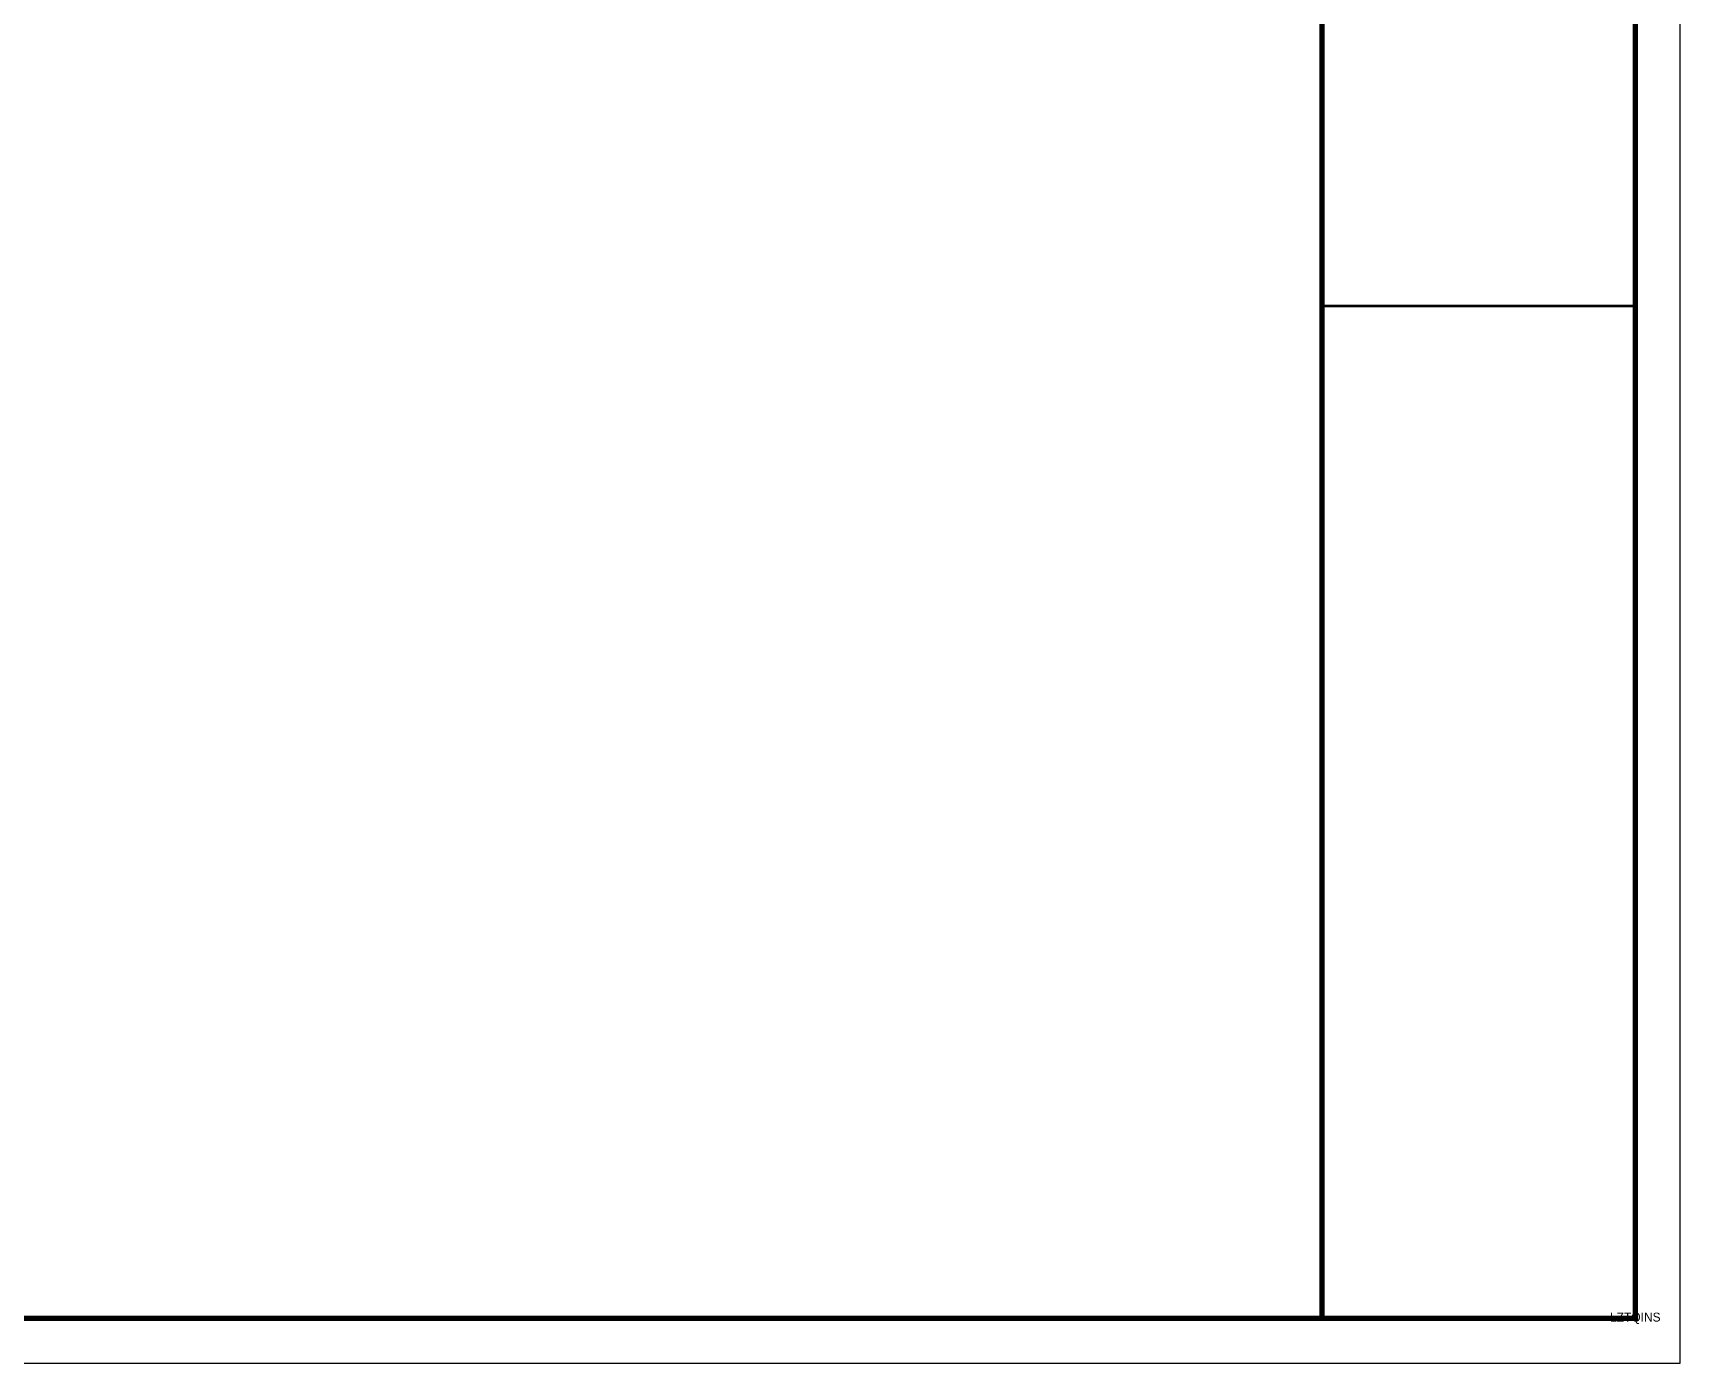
# Model space of a CAD drawing. Extents: x 0 to 1472, y -2 to 594.
# Drawn here: x 1103.8 to 1471.8, y 0 to 297 of the extents above; entities that cross this region are included whole.
import ezdxf
from ezdxf.enums import TextEntityAlignment as Align

# ---------------------------------------------------------------- set-up
doc = ezdxf.new("R2010")
doc.units = 0
doc.header["$LTSCALE"] = 10
doc.header["$MEASUREMENT"] = 0
doc.layers.add('BTTK', color=7, linetype='Continuous')
doc.styles.add('XN_02', font='STZHONGS.TTF', dxfattribs={"width": 0.8})

msp = doc.modelspace()

# ---------------------------------------------------------------- linework, layer by layer
at = {"layer": 'BTTK'}
msp.add_line((1391.75, 98), (1391.75, 10), dxfattribs=at)
msp.add_lwpolyline([(0, 0), (1471.75, 0), (1471.75, 594), (0, 594)], close=True, dxfattribs=at)
at = {"layer": 'BTTK', "const_width": 1.2}
msp.add_lwpolyline([(25, 10), (1461.75, 10), (1461.75, 584), (25, 584)], close=True, dxfattribs=at)
at = {"layer": 'BTTK'}
for points, const_width in [([(1391.75, 584), (1391.75, 10)], 1.2), ([(1391.75, 236), (1461.75, 236)], 0.6)]:
    msp.add_lwpolyline(points, dxfattribs=dict(at, const_width=const_width))
msp.add_lwpolyline([(1391.75, 10), (1461.75, 10), (1461.75, 584), (1391.75, 584)], dxfattribs=at)

# ---------------------------------------------------------------- texts
at = {"layer": 'BTTK', "style": 'XN_02'}
msp.add_attdef('LZTQINS', text='', height=2, dxfattribs=at).set_placement((1461.75, 10), align=Align.MIDDLE)

doc.saveas('drawing.dxf')
